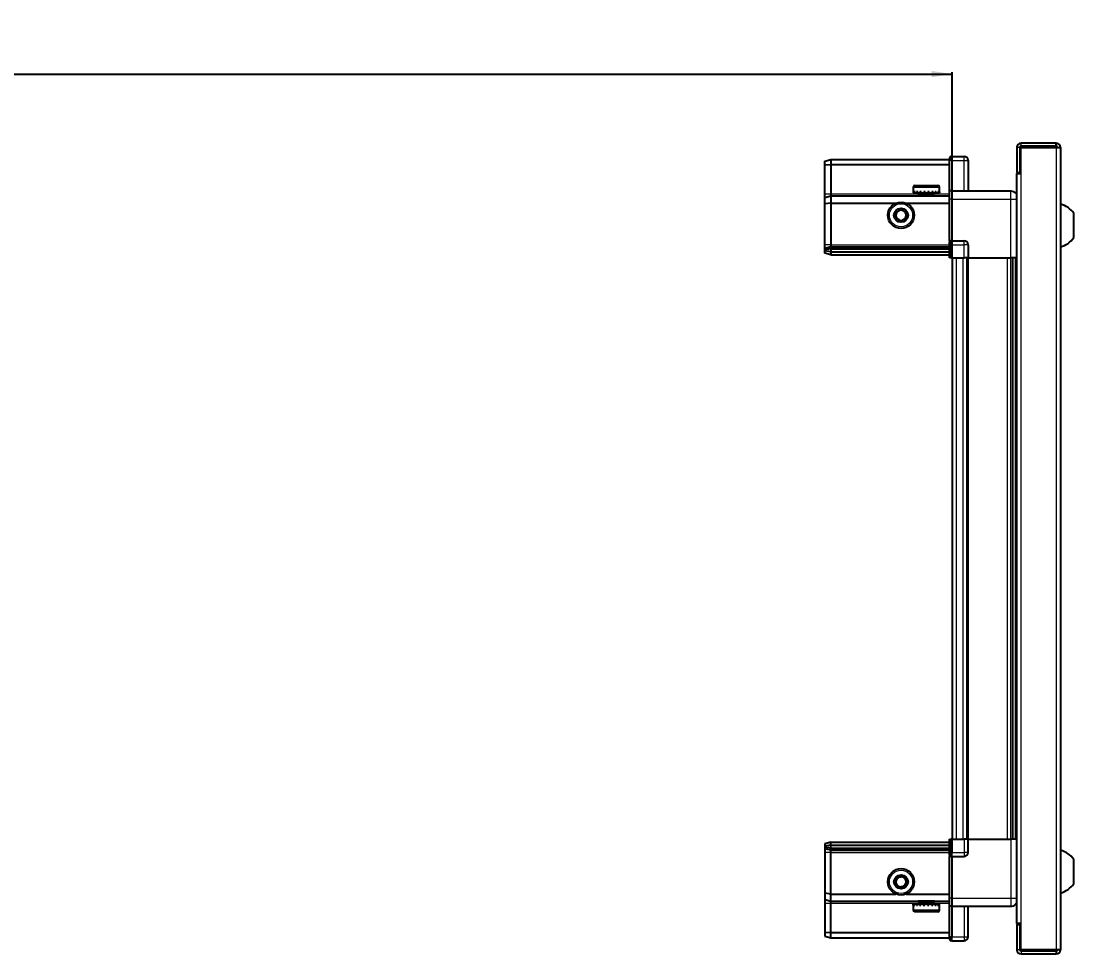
# Model space of a CAD drawing. Header units: millimetres. Extents: x 899 to 3689, y -16 to 1813.
# Drawn here: x 2404 to 2922, y 1294 to 1754 of the extents above; entities that cross this region are included whole.
import ezdxf

# ---------------------------------------------------------------- set-up
doc = ezdxf.new("R2010")
doc.units = ezdxf.units.MM
doc.layers.add('FORMAT', color=7, linetype='Continuous')
doc.styles.add('SLDTEXTSTYLE0', font='TXT', dxfattribs={"width": 0.75})
doc.dimstyles.new('SLDDIMSTYLE0', dxfattribs={"dimtxt": 20, "dimasz": 10, "dimexe": 0, "dimexo": 0.0625, "dimgap": 5, "dimtad": 2, "dimdec": 1, "dimrnd": 1e-09, "dimzin": 12, "dimdsep": 46, "dimtxsty": 'SLDTEXTSTYLE0', "dimsah": 1, "dimcen": 0.09, "dimadec": 0, "dimazin": 3, "dimtfac": 1, "dimtofl": 0, "dimtmove": 0, "dimatfit": 3, "dimfxl": 0, "dimfrac": 2, "dimtolj": 1, "dimtzin": 12, "dimarcsym": 0})

# ---------------------------------------------------------------- blocks, each defined once
blk = doc.blocks.new('_D_4')
at = {"layer": 'FORMAT'}
for p, q in [((1762.2, 1636.94), (1762.2, 1728.43)), ((1762.2, 1727.43), (2862.2, 1727.43)), ((2862.2, 1636.94), (2862.2, 1728.43))]:
    blk.add_line(p, q, dxfattribs=at)
for points in [[(1762.2, 1727.43), (1772.2, 1725.9), (1772.2, 1728.97)], [(2862.2, 1727.43), (2852.2, 1728.97), (2852.2, 1725.9)]]:
    blk.add_solid(points, dxfattribs=at)
at = {"layer": 'FORMAT', "insert": (2282.64, 1753.22), "char_height": 20, "attachment_point": 1, "style": 'SLDTEXTSTYLE0'}
blk.add_mtext('1100', dxfattribs=at)

msp = doc.modelspace()

# ---------------------------------------------------------------- linework, layer by layer
at = {"color": 7, "linetype": 'Continuous', "lineweight": 25}
for p, q in [((2894.05, 1691.33), (2894.05, 1678.93)), ((2895.55, 1691.33), (2895.55, 1678.93)), ((2896.05, 1678.43), (2896.05, 1691.33)), ((2896.05, 1691.33), (2913.45, 1691.33)), ((2913.45, 1693.43), (2896.15, 1693.43)), ((2913.45, 1691.93), (2896.15, 1691.93)), ((2913.45, 1691.93), (2913.45, 1693.43)), ((2913.45, 1691.33), (2915.55, 1691.33)), ((2915.55, 1691.33), (2915.55, 1296.53)), ((2799.55, 1684.63), (2802.55, 1685.43)), ((2799.55, 1682.78), (2799.55, 1684.63)), ((2802.55, 1685.43), (2802.55, 1682.93)), ((2802.55, 1685.43), (2860.85, 1685.43)), ((2861.71, 1686.93), (2860.85, 1686.43)), ((2861.71, 1686.93), (2860.85, 1686.43)), ((2860.85, 1686.43), (2860.85, 1684.93)), ((2860.85, 1670.13), (2860.85, 1684.93)), ((2862.05, 1686.93), (2861.71, 1686.93)), ((2862.05, 1686.93), (2861.71, 1686.93)), ((2862.05, 1684.93), (2862.05, 1686.93)), ((2862.05, 1686.93), (2862.05, 1686.93)), ((2862.05, 1686.93), (2868.05, 1686.93)), ((2862.05, 1684.93), (2862.05, 1670.13)), ((2870.05, 1684.93), (2870.05, 1669.93)), ((2799.55, 1682.78), (2802.55, 1682.93)), ((2799.55, 1668.43), (2799.55, 1682.78)), ((2802.55, 1682.93), (2802.55, 1668.43)), ((2802.55, 1682.93), (2860.85, 1682.93)), ((2894.05, 1678.93), (2895.55, 1678.93)), ((2893.95, 1678.43), (2893.95, 1309.43)), ((2893.95, 1678.43), (2896.05, 1678.43)), ((2799.55, 1666.63), (2799.55, 1668.43)), ((2802.55, 1668.43), (2802.55, 1667.43)), ((2843.05, 1671.83), (2843.05, 1668.93)), ((2843.05, 1668.93), (2843.09, 1668.93)), ((2843.21, 1669.43), (2843.09, 1669.43)), ((2843.09, 1669.43), (2843.09, 1668.93)), ((2843.09, 1668.93), (2843.21, 1668.93)), ((2843.21, 1669.43), (2843.21, 1668.93)), ((2843.21, 1668.93), (2843.62, 1668.93)), ((2843.96, 1669.43), (2843.62, 1669.43)), ((2843.62, 1669.43), (2843.62, 1668.93)), ((2843.62, 1668.93), (2843.96, 1668.93)), ((2843.85, 1672.63), (2855.25, 1672.63)), ((2843.96, 1669.43), (2843.96, 1668.93)), ((2843.96, 1668.93), (2844.73, 1668.93)), ((2845.25, 1669.43), (2844.73, 1669.43)), ((2844.73, 1669.43), (2844.73, 1668.93)), ((2844.73, 1668.93), (2845.25, 1668.93)), ((2845.15, 1668.93), (2845.15, 1668.83)), ((2845.15, 1668.83), (2853.95, 1668.83)), ((2845.25, 1669.43), (2845.25, 1668.93)), ((2845.25, 1668.93), (2846.31, 1668.93)), ((2845.55, 1668.43), (2846.24, 1667.95)), ((2845.55, 1668.43), (2853.55, 1668.43)), ((2846.97, 1669.43), (2846.31, 1669.43)), ((2846.31, 1669.43), (2846.31, 1668.93)), ((2846.31, 1668.93), (2846.97, 1668.93)), ((2846.97, 1669.43), (2846.97, 1668.93)), ((2846.97, 1668.93), (2848.21, 1668.93)), ((2848.94, 1669.43), (2848.21, 1669.43)), ((2848.21, 1669.43), (2848.21, 1668.93)), ((2848.21, 1668.93), (2848.64, 1668.93)), ((2848.64, 1669.43), (2848.64, 1668.93)), ((2848.94, 1669.43), (2848.94, 1668.93)), ((2848.94, 1668.93), (2850.24, 1668.93)), ((2850.97, 1669.43), (2850.24, 1669.43)), ((2850.24, 1669.43), (2850.24, 1668.93)), ((2850.51, 1669.43), (2850.51, 1668.93)), ((2850.51, 1668.93), (2850.97, 1668.93)), ((2850.97, 1669.43), (2850.97, 1668.93)), ((2850.97, 1668.93), (2852.2, 1668.93)), ((2852.86, 1669.43), (2852.2, 1669.43)), ((2852.2, 1669.43), (2852.2, 1668.93)), ((2852.2, 1668.93), (2852.86, 1668.93)), ((2852.86, 1669.43), (2852.86, 1668.93)), ((2852.86, 1668.93), (2853.91, 1668.93)), ((2852.86, 1667.95), (2853.55, 1668.43)), ((2854.43, 1669.43), (2853.91, 1669.43)), ((2853.91, 1669.43), (2853.91, 1668.93)), ((2853.91, 1668.93), (2854.43, 1668.93)), ((2853.95, 1668.83), (2853.95, 1668.93)), ((2854.43, 1669.43), (2854.43, 1668.93)), ((2854.43, 1668.93), (2855.18, 1668.93)), ((2855.52, 1669.43), (2855.18, 1669.43)), ((2855.18, 1669.43), (2855.18, 1668.93)), ((2855.18, 1668.93), (2855.52, 1668.93)), ((2855.52, 1669.43), (2855.52, 1668.93)), ((2855.52, 1668.93), (2855.91, 1668.93)), ((2856.02, 1669.43), (2855.91, 1669.43)), ((2855.91, 1669.43), (2855.91, 1668.93)), ((2855.91, 1668.93), (2856.02, 1668.93)), ((2856.02, 1669.43), (2856.02, 1668.93)), ((2856.02, 1668.93), (2856.05, 1668.93)), ((2856.05, 1668.93), (2856.05, 1671.83)), ((2860.85, 1669.93), (2860.85, 1670.13)), ((2862.05, 1669.93), (2860.85, 1669.93)), ((2860.85, 1665.93), (2860.85, 1669.93)), ((2862.05, 1670.13), (2862.05, 1669.93)), ((2862.05, 1669.93), (2862.05, 1665.93)), ((2862.05, 1669.93), (2891.05, 1669.93)), ((2799.55, 1666.63), (2802.55, 1667.43)), ((2799.55, 1663.6), (2799.55, 1666.63)), ((2802.55, 1663.93), (2799.55, 1663.6)), ((2799.55, 1643.43), (2799.55, 1663.6)), ((2802.55, 1667.43), (2802.55, 1663.93)), ((2802.55, 1667.43), (2860.85, 1667.43)), ((2802.55, 1663.93), (2802.55, 1643.43)), ((2802.55, 1663.93), (2834.55, 1663.93)), ((2839.55, 1663.93), (2860.85, 1663.93)), ((2846.24, 1667.95), (2845.55, 1667.47)), ((2845.55, 1667.47), (2845.55, 1667.43)), ((2845.55, 1667.47), (2853.55, 1667.47)), ((2846.24, 1667.95), (2852.86, 1667.95)), ((2853.55, 1667.47), (2852.86, 1667.95)), ((2853.55, 1667.43), (2853.55, 1667.47)), ((2860.85, 1645.63), (2860.85, 1665.93)), ((2862.05, 1665.93), (2862.05, 1645.63)), ((2922.15, 1646.93), (2922.15, 1658.93)), ((2799.55, 1641.63), (2799.55, 1643.43)), ((2802.55, 1643.43), (2802.55, 1642.43)), ((2860.85, 1645.43), (2860.85, 1645.63)), ((2862.05, 1645.43), (2860.85, 1645.43)), ((2860.85, 1645.43), (2860.85, 1644.76)), ((2860.85, 1636.93), (2860.85, 1644.76)), ((2861.71, 1643.43), (2861.71, 1636.93)), ((2862.05, 1645.63), (2862.05, 1645.43)), ((2862.05, 1643.43), (2862.05, 1645.43)), ((2862.05, 1643.43), (2862.05, 1645.43)), ((2862.05, 1645.43), (2868.05, 1645.43)), ((2862.05, 1643.43), (2862.05, 1636.93)), ((2870.05, 1643.43), (2870.05, 1636.93)), ((2802.55, 1642.43), (2799.55, 1641.63)), ((2799.55, 1640.89), (2799.55, 1641.63)), ((2802.55, 1641.43), (2799.55, 1640.89)), ((2799.55, 1640.39), (2799.55, 1640.89)), ((2799.55, 1639.24), (2799.55, 1640.39)), ((2802.55, 1639.93), (2799.55, 1640.39)), ((2802.55, 1638.43), (2799.55, 1639.24)), ((2802.55, 1642.43), (2802.55, 1641.43)), ((2802.55, 1642.43), (2860.85, 1642.43)), ((2802.55, 1641.43), (2860.85, 1641.43)), ((2802.55, 1641.43), (2802.55, 1639.93)), ((2802.55, 1639.93), (2802.55, 1638.43)), ((2802.55, 1639.93), (2860.85, 1639.93)), ((2802.55, 1638.43), (2860.85, 1638.43)), ((2861.71, 1636.93), (2860.85, 1636.93)), ((2862.05, 1636.93), (2861.71, 1636.93)), ((2862.05, 1636.93), (2868.05, 1636.93)), ((2862.2, 1636.93), (2862.2, 1350.93)), ((2870.05, 1636.93), (2868.05, 1636.93)), ((2869.4, 1636.93), (2869.4, 1350.93)), ((2870.05, 1636.93), (2891.05, 1636.93)), ((2892.07, 1350.93), (2892.07, 1636.93)), ((2892.11, 1350.93), (2892.11, 1636.93)), ((2893.9, 1636.93), (2893.9, 1350.93)), ((2802.55, 1349.43), (2799.55, 1348.63)), ((2799.55, 1348.63), (2799.55, 1347.48)), ((2802.55, 1347.93), (2799.55, 1347.48)), ((2799.55, 1347.48), (2799.55, 1346.98)), ((2802.55, 1347.93), (2802.55, 1349.43)), ((2802.55, 1349.43), (2860.85, 1349.43)), ((2802.55, 1346.43), (2802.55, 1347.93)), ((2802.55, 1347.93), (2860.85, 1347.93)), ((2860.85, 1343.11), (2860.85, 1350.93)), ((2860.85, 1350.93), (2861.71, 1350.93)), ((2861.71, 1350.93), (2861.71, 1350.93)), ((2861.71, 1350.93), (2861.71, 1344.43)), ((2862.05, 1350.93), (2861.71, 1350.93)), ((2862.05, 1350.93), (2862.05, 1344.43)), ((2862.05, 1350.93), (2862.05, 1350.93)), ((2862.05, 1350.93), (2868.05, 1350.93)), ((2862.05, 1350.93), (2862.05, 1344.43)), ((2870.05, 1350.93), (2868.05, 1350.93)), ((2870.05, 1344.43), (2870.05, 1350.93)), ((2870.05, 1350.93), (2891.05, 1350.93)), ((2802.55, 1346.43), (2799.55, 1346.98)), ((2799.55, 1346.98), (2799.55, 1346.24)), ((2802.55, 1345.43), (2799.55, 1346.24)), ((2799.55, 1346.24), (2799.55, 1344.43)), ((2799.55, 1344.43), (2799.55, 1324.27)), ((2802.55, 1346.43), (2860.85, 1346.43)), ((2802.55, 1345.43), (2802.55, 1346.43)), ((2802.55, 1345.43), (2860.85, 1345.43)), ((2802.55, 1344.43), (2802.55, 1345.43)), ((2802.55, 1323.93), (2802.55, 1344.43)), ((2860.85, 1343.11), (2860.85, 1342.43)), ((2862.05, 1342.43), (2860.85, 1342.43)), ((2860.85, 1342.23), (2860.85, 1342.43)), ((2860.85, 1321.93), (2860.85, 1342.23)), ((2862.05, 1342.43), (2862.05, 1344.43)), ((2862.05, 1342.43), (2862.05, 1342.23)), ((2862.05, 1342.43), (2868.05, 1342.43)), ((2862.05, 1342.23), (2862.05, 1321.93)), ((2922.15, 1328.93), (2922.15, 1340.93)), ((2802.55, 1323.93), (2799.55, 1324.27)), ((2799.55, 1324.27), (2799.55, 1321.24)), ((2799.55, 1321.24), (2802.55, 1320.43)), ((2799.55, 1321.24), (2799.55, 1319.43)), ((2802.55, 1323.93), (2834.55, 1323.93)), ((2802.55, 1320.43), (2802.55, 1323.93)), ((2839.55, 1323.93), (2860.85, 1323.93)), ((2860.85, 1317.93), (2860.85, 1321.93)), ((2862.05, 1321.93), (2862.05, 1317.93)), ((2799.55, 1319.43), (2799.55, 1305.09)), ((2802.55, 1320.43), (2860.85, 1320.43)), ((2802.55, 1319.43), (2802.55, 1320.43)), ((2802.55, 1304.93), (2802.55, 1319.43)), ((2843.05, 1318.93), (2843.05, 1316.03)), ((2843.07, 1318.93), (2843.05, 1318.93)), ((2843.07, 1318.43), (2843.07, 1318.93)), ((2843.16, 1318.93), (2843.07, 1318.93)), ((2843.07, 1318.43), (2843.16, 1318.43)), ((2843.16, 1318.43), (2843.16, 1318.93)), ((2843.54, 1318.93), (2843.16, 1318.93)), ((2843.54, 1318.43), (2843.54, 1318.93)), ((2843.86, 1318.93), (2843.54, 1318.93)), ((2843.54, 1318.43), (2843.86, 1318.43)), ((2843.86, 1318.43), (2843.86, 1318.93)), ((2844.59, 1318.93), (2843.86, 1318.93)), ((2844.59, 1318.43), (2844.59, 1318.93)), ((2845.1, 1318.93), (2844.59, 1318.93)), ((2844.59, 1318.43), (2845.1, 1318.43)), ((2845.1, 1318.43), (2845.1, 1318.93)), ((2846.14, 1318.93), (2845.1, 1318.93)), ((2845.15, 1319.03), (2845.15, 1318.93)), ((2853.95, 1319.03), (2845.15, 1319.03)), ((2845.55, 1320.43), (2845.55, 1320.4)), ((2845.55, 1320.4), (2846.24, 1319.92)), ((2853.55, 1320.4), (2845.55, 1320.4)), ((2846.24, 1319.92), (2845.55, 1319.43)), ((2853.55, 1319.43), (2845.55, 1319.43)), ((2846.14, 1318.43), (2846.14, 1318.93)), ((2846.79, 1318.93), (2846.14, 1318.93)), ((2846.14, 1318.43), (2846.79, 1318.43)), ((2852.86, 1319.92), (2846.24, 1319.92)), ((2846.79, 1318.43), (2846.79, 1318.93)), ((2848.01, 1318.93), (2846.79, 1318.93)), ((2848.01, 1318.43), (2848.01, 1318.93)), ((2848.51, 1318.93), (2848.01, 1318.93)), ((2848.01, 1318.43), (2848.74, 1318.43)), ((2848.51, 1318.43), (2848.51, 1318.93)), ((2848.74, 1318.43), (2848.74, 1318.93)), ((2850.04, 1318.93), (2848.74, 1318.93)), ((2850.04, 1318.43), (2850.04, 1318.93)), ((2850.04, 1318.43), (2850.77, 1318.43)), ((2850.38, 1318.43), (2850.38, 1318.93)), ((2850.77, 1318.93), (2850.38, 1318.93)), ((2850.77, 1318.43), (2850.77, 1318.93)), ((2852.02, 1318.93), (2850.77, 1318.93)), ((2852.02, 1318.43), (2852.02, 1318.93)), ((2852.69, 1318.93), (2852.02, 1318.93)), ((2852.02, 1318.43), (2852.69, 1318.43)), ((2852.69, 1318.43), (2852.69, 1318.93)), ((2853.76, 1318.93), (2852.69, 1318.93)), ((2852.86, 1319.92), (2853.55, 1320.4)), ((2853.55, 1319.43), (2852.86, 1319.92)), ((2853.55, 1320.4), (2853.55, 1320.43)), ((2853.76, 1318.43), (2853.76, 1318.93)), ((2854.29, 1318.93), (2853.76, 1318.93)), ((2853.76, 1318.43), (2854.29, 1318.43)), ((2853.95, 1318.93), (2853.95, 1319.03)), ((2854.29, 1318.43), (2854.29, 1318.93)), ((2855.08, 1318.93), (2854.29, 1318.93)), ((2855.08, 1318.43), (2855.08, 1318.93)), ((2855.43, 1318.93), (2855.08, 1318.93)), ((2855.08, 1318.43), (2855.43, 1318.43)), ((2855.43, 1318.43), (2855.43, 1318.93)), ((2855.86, 1318.93), (2855.43, 1318.93)), ((2855.86, 1318.43), (2855.86, 1318.93)), ((2856, 1318.93), (2855.86, 1318.93)), ((2855.86, 1318.43), (2856, 1318.43)), ((2856, 1318.43), (2856, 1318.93)), ((2856.05, 1318.93), (2856, 1318.93)), ((2856.05, 1316.03), (2856.05, 1318.93)), ((2862.05, 1317.93), (2860.85, 1317.93)), ((2860.85, 1317.73), (2860.85, 1317.93)), ((2860.85, 1302.93), (2860.85, 1317.73)), ((2862.05, 1317.93), (2862.05, 1317.73)), ((2862.05, 1317.93), (2891.05, 1317.93)), ((2862.05, 1317.73), (2862.05, 1302.93)), ((2862.05, 1317.73), (2862.05, 1302.93)), ((2870.05, 1302.93), (2870.05, 1317.93)), ((2855.25, 1315.23), (2843.85, 1315.23)), ((2896.05, 1309.43), (2893.95, 1309.43)), ((2894.05, 1308.93), (2894.05, 1296.53)), ((2894.05, 1308.93), (2895.55, 1308.93)), ((2895.55, 1308.93), (2895.55, 1296.53)), ((2896.05, 1296.53), (2896.05, 1309.43)), ((2799.55, 1305.09), (2802.55, 1304.93)), ((2799.55, 1305.09), (2799.55, 1303.24)), ((2799.55, 1303.24), (2802.55, 1302.43)), ((2802.55, 1304.93), (2860.85, 1304.93)), ((2802.55, 1302.43), (2802.55, 1304.93)), ((2802.55, 1302.43), (2860.85, 1302.43)), ((2860.85, 1302.93), (2860.85, 1301.43)), ((2860.85, 1301.43), (2861.71, 1300.93)), ((2862.05, 1300.93), (2861.71, 1300.93)), ((2862.05, 1300.93), (2862.05, 1302.93)), ((2862.05, 1300.93), (2868.05, 1300.93)), ((2913.45, 1296.53), (2896.05, 1296.53)), ((2896.15, 1295.93), (2913.45, 1295.93)), ((2915.55, 1296.53), (2913.45, 1296.53)), ((2913.45, 1295.93), (2913.45, 1294.43)), ((2896.15, 1294.43), (2913.45, 1294.43))]:
    msp.add_line(p, q, dxfattribs=at)
at = {"color": 8, "linetype": 'Continuous', "lineweight": 18}
for p, q in [((2895.55, 1691.33), (2894.05, 1691.33)), ((2896.15, 1691.93), (2896.15, 1693.43)), ((2913.45, 1691.33), (2913.45, 1296.53)), ((2862.05, 1684.93), (2860.85, 1684.93)), ((2862.05, 1684.93), (2868.05, 1684.93)), ((2868.05, 1684.93), (2868.05, 1686.93)), ((2868.05, 1684.93), (2870.05, 1684.93)), ((2868.05, 1669.93), (2868.05, 1684.93)), ((2896.05, 1678.43), (2896.05, 1309.43)), ((2799.55, 1668.43), (2802.55, 1668.43)), ((2802.55, 1668.43), (2845.55, 1668.43)), ((2843.05, 1671.83), (2856.05, 1671.83)), ((2853.55, 1668.43), (2860.85, 1668.43)), ((2860.85, 1670.13), (2862.05, 1670.13)), ((2862.05, 1665.93), (2860.85, 1665.93)), ((2862.05, 1665.93), (2891.05, 1665.93)), ((2891.05, 1636.93), (2891.05, 1665.93)), ((2802.55, 1643.43), (2799.55, 1643.43)), ((2802.55, 1643.43), (2860.85, 1643.43)), ((2860.85, 1645.63), (2862.05, 1645.63)), ((2862.05, 1643.43), (2861.71, 1643.43)), ((2862.05, 1643.43), (2868.05, 1643.43)), ((2868.05, 1643.43), (2868.05, 1645.43)), ((2868.05, 1636.93), (2868.05, 1643.43)), ((2870.05, 1643.43), (2868.05, 1643.43)), ((2864.2, 1636.93), (2864.2, 1350.93)), ((2867.4, 1636.93), (2867.4, 1350.93)), ((2870.05, 1636.93), (2870.05, 1350.93)), ((2889.45, 1350.93), (2889.45, 1636.93)), ((2890.86, 1636.93), (2890.86, 1350.93)), ((2893.31, 1350.93), (2893.31, 1636.93)), ((2862.05, 1350.93), (2861.71, 1350.93)), ((2868.05, 1350.93), (2868.05, 1344.43)), ((2891.05, 1350.93), (2891.05, 1321.93)), ((2802.55, 1344.43), (2799.55, 1344.43)), ((2802.55, 1344.43), (2860.85, 1344.43)), ((2862.05, 1342.23), (2860.85, 1342.23)), ((2862.05, 1344.43), (2861.71, 1344.43)), ((2862.05, 1344.43), (2868.05, 1344.43)), ((2870.05, 1344.43), (2868.05, 1344.43)), ((2868.05, 1344.43), (2868.05, 1342.43)), ((2862.05, 1321.93), (2860.85, 1321.93)), ((2862.05, 1321.93), (2891.05, 1321.93)), ((2799.55, 1319.43), (2802.55, 1319.43)), ((2802.55, 1319.43), (2845.55, 1319.43)), ((2856.05, 1316.03), (2843.05, 1316.03)), ((2853.55, 1319.43), (2860.85, 1319.43)), ((2862.05, 1317.73), (2860.85, 1317.73)), ((2868.05, 1317.93), (2868.05, 1302.93)), ((2862.05, 1302.93), (2860.85, 1302.93)), ((2862.05, 1302.93), (2868.05, 1302.93)), ((2868.05, 1302.93), (2870.05, 1302.93)), ((2868.05, 1302.93), (2868.05, 1300.93)), ((2895.55, 1296.53), (2894.05, 1296.53)), ((2896.15, 1295.93), (2896.15, 1294.43))]:
    msp.add_line(p, q, dxfattribs=at)
at = {"color": 7, "linetype": 'Continuous', "lineweight": 25}
for centre, radius in [((2837.05, 1657.93), 6.5), ((2837.05, 1657.93), 3.46), ((2837.05, 1329.93), 6.5), ((2837.05, 1329.93), 3.46)]:
    msp.add_circle(centre, radius, dxfattribs=at)
at = {"color": 8, "linetype": 'Continuous', "lineweight": 18}
for centre in [(2837.05, 1657.93), (2837.05, 1329.93)]:
    msp.add_circle(centre, 5.7, dxfattribs=at)
at = {"color": 7, "linetype": 'Continuous', "lineweight": 25}
for centre, radius, start, end in [((2896.15, 1691.33), 2.1, 90, 180), ((2896.15, 1691.33), 0.6, 90, 180), ((2913.45, 1691.33), 2.1, 0, 90), ((2913.45, 1691.33), 0.6, 0, 90), ((2868.05, 1684.93), 2, 0, 90), ((2843.85, 1671.83), 0.8, 90, 180), ((2845.15, 1668.43), 0.4, 0, 90), ((2853.95, 1668.43), 0.4, 90, 180), ((2855.25, 1671.83), 0.8, 0, 90), ((2912.52, 1651.91), 11.91, 36.1266, 75.2996), ((2837.05, 1657.93), 2.5, 120.741, 180.741), ((2837.05, 1657.93), 2.5, 60.741, 120.741), ((2837.05, 1657.93), 2.5, 0.741, 60.741), ((2837.05, 1657.93), 2.5, 180.741, 240.741), ((2837.05, 1657.93), 2.5, 240.741, 300.741), ((2837.05, 1657.93), 2.5, 300.741, 0.741), ((2868.05, 1643.43), 2, 0, 90), ((2912.52, 1653.96), 11.91, 284.7004, 323.8734), ((2868.05, 1344.43), 2, 270, 0), ((2912.52, 1333.91), 11.91, 36.1266, 75.2996), ((2837.05, 1329.93), 2.5, 95.9116, 155.9116), ((2837.05, 1329.93), 2.5, 35.9116, 95.9116), ((2837.05, 1329.93), 2.5, 155.9116, 215.9116), ((2837.05, 1329.93), 2.5, 215.9116, 275.9116), ((2837.05, 1329.93), 2.5, 275.9116, 335.9116), ((2837.05, 1329.93), 2.5, 335.9116, 35.9116), ((2912.52, 1335.96), 11.91, 284.7004, 323.8734), ((2843.85, 1316.03), 0.8, 180, 270), ((2845.15, 1319.43), 0.4, 270, 360), ((2853.95, 1319.43), 0.4, 180, 270), ((2855.25, 1316.03), 0.8, 270, 360), ((2868.05, 1302.93), 2, 270, 0), ((2896.15, 1296.53), 2.1, 180, 270), ((2896.15, 1296.53), 0.6, 180, 270), ((2913.45, 1296.53), 2.1, 270, 0), ((2913.45, 1296.53), 0.6, 270, 0)]:
    msp.add_arc(centre, radius, start, end, dxfattribs=at)
for centre, start_param, end_param in [((2858.25, 1643.43), 0, 0.722734), ((2858.25, 1344.43), 5.560451, 6.283185)]:
    msp.add_ellipse(centre, major_axis=(3.46, 0), ratio=0.57735, start_param=start_param, end_param=end_param, dxfattribs=at)
for points, knots in [([(2891.05, 1669.93), (2891.49, 1669.89), (2892.17, 1669.82), (2892.98, 1669.38), (2893.53, 1668.94), (2893.81, 1668.57), (2893.95, 1668.39)], [0, 0, 0, 0, 0.3842982, 0.5911726, 0.8024372, 1, 1, 1, 1]), ([(2834.53, 1659.34), (2834.97, 1659.61), (2835.8, 1660.1), (2836.63, 1660.59), (2837.01, 1660.82)], [0, 0, 0, 0, 0.534686, 1, 1, 1, 1]), ([(2834.57, 1656.46), (2834.57, 1656.58), (2834.56, 1657.18), (2834.54, 1658.18), (2834.53, 1659), (2834.53, 1659.34)], [0, 0, 0, 0, 0.133125, 0.637099, 1, 1, 1, 1]), ([(2837.01, 1660.82), (2837.46, 1660.57), (2838.3, 1660.1), (2839.14, 1659.63), (2839.53, 1659.41)], [0, 0, 0, 0, 0.534686, 1, 1, 1, 1]), ([(2839.53, 1659.41), (2839.53, 1659.06), (2839.54, 1658.24), (2839.56, 1657.25), (2839.57, 1656.65), (2839.57, 1656.52)], [0, 0, 0, 0, 0.362901, 0.866875, 1, 1, 1, 1]), ([(2837.09, 1655.05), (2836.64, 1655.3), (2835.79, 1655.77), (2834.96, 1656.24), (2834.57, 1656.46)], [0, 0, 0, 0, 0.534686, 1, 1, 1, 1]), ([(2839.57, 1656.52), (2839.12, 1656.26), (2838.29, 1655.77), (2837.47, 1655.28), (2837.09, 1655.05)], [0, 0, 0, 0, 0.534686, 1, 1, 1, 1]), ([(2893.9, 1636.93), (2893.86, 1636.93), (2893.64, 1636.93), (2892.92, 1636.93), (2891.96, 1636.93), (2891.31, 1636.93), (2891.05, 1636.93)], [0, 0, 0, 0, 0.071707, 0.420979, 0.770251, 1, 1, 1, 1]), ([(2893.9, 1350.93), (2893.86, 1350.93), (2893.64, 1350.93), (2892.92, 1350.93), (2891.96, 1350.93), (2891.31, 1350.93), (2891.05, 1350.93)], [0, 0, 0, 0, 0.071707, 0.420979, 0.770251, 1, 1, 1, 1]), ([(2834.18, 1329.64), (2834.39, 1330.11), (2834.78, 1330.99), (2835.17, 1331.86), (2835.36, 1332.27)], [0, 0, 0, 0, 0.534686, 1, 1, 1, 1]), ([(2835.36, 1332.27), (2835.7, 1332.31), (2836.52, 1332.39), (2837.51, 1332.49), (2838.1, 1332.56), (2838.23, 1332.57)], [0, 0, 0, 0, 0.362901, 0.866875, 1, 1, 1, 1]), ([(2838.23, 1332.57), (2838.53, 1332.15), (2839.09, 1331.37), (2839.66, 1330.59), (2839.92, 1330.23)], [0, 0, 0, 0, 0.534686, 1, 1, 1, 1]), ([(2835.87, 1327.3), (2835.57, 1327.72), (2835, 1328.5), (2834.44, 1329.27), (2834.18, 1329.64)], [0, 0, 0, 0, 0.534686, 1, 1, 1, 1]), ([(2838.74, 1327.6), (2838.62, 1327.58), (2838.02, 1327.52), (2837.03, 1327.42), (2836.21, 1327.33), (2835.87, 1327.3)], [0, 0, 0, 0, 0.133125, 0.637099, 1, 1, 1, 1]), ([(2839.92, 1330.23), (2839.71, 1329.76), (2839.32, 1328.88), (2838.92, 1328), (2838.74, 1327.6)], [0, 0, 0, 0, 0.5346859, 1, 1, 1, 1]), ([(2891.05, 1317.93), (2891.49, 1317.98), (2892.17, 1318.05), (2892.98, 1318.49), (2893.53, 1318.93), (2893.81, 1319.3), (2893.95, 1319.48)], [0, 0, 0, 0, 0.384298, 0.591173, 0.802437, 1, 1, 1, 1])]:
    msp.add_open_spline(points, degree=3, knots=knots, dxfattribs=at)
at = {"color": 8, "linetype": 'Continuous', "lineweight": 18}
for points in [[(2891.05, 1665.93), (2891.05, 1666.46), (2891.05, 1667.51), (2891.05, 1668.83), (2891.05, 1669.75), (2891.05, 1669.87), (2891.05, 1669.93)], [(2891.05, 1321.93), (2891.05, 1321.41), (2891.05, 1320.36), (2891.05, 1319.04), (2891.05, 1318.11), (2891.05, 1317.99), (2891.05, 1317.93)]]:
    msp.add_open_spline(points, degree=3, dxfattribs=at)
for points in [[(2891.05, 1665.93), (2891.49, 1665.93), (2892.17, 1665.93), (2892.98, 1665.93), (2893.53, 1665.93), (2893.81, 1665.93), (2893.95, 1665.93)], [(2891.05, 1321.93), (2891.49, 1321.93), (2892.17, 1321.93), (2892.98, 1321.93), (2893.53, 1321.93), (2893.81, 1321.93), (2893.95, 1321.93)]]:
    msp.add_open_spline(points, degree=3, knots=[0, 0, 0, 0, 0.384298, 0.591173, 0.802437, 1, 1, 1, 1], dxfattribs=at)

# ---------------------------------------------------------------- dimensions: what is measured, and where the dimension line sits
at = {"layer": 'FORMAT'}
dim = msp.add_linear_dim(base=(2862.2, 1727.43), p1=(1762.2, 1636.93), p2=(2862.2, 1636.93), angle=0, dimstyle='SLDDIMSTYLE0', dxfattribs=at)
dim.commit()
dim.dimension.update_dxf_attribs({"geometry": '_D_4', "text_midpoint": (2312.2, 1727.43), "dimtype": 160})

doc.saveas('drawing.dxf')
